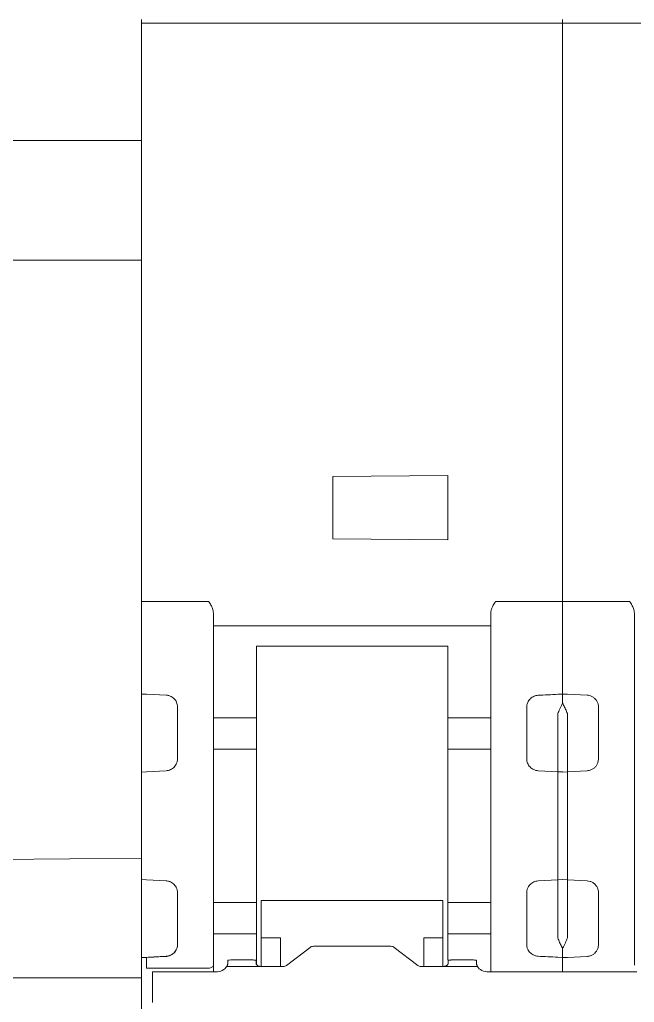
# Model space of a CAD drawing. Header units: millimetres. Extents: x 1359 to 3577, y 1336 to 3557.
# Drawn here: x 1650.27 to 1675.97, y 2748.05 to 2789.13 of the extents above; entities that cross this region are included whole.
import ezdxf

# ---------------------------------------------------------------- set-up
doc = ezdxf.new("R2010")
doc.units = ezdxf.units.MM
doc.layers.add('000-PI-Oprema', color=30, linetype='Continuous', lineweight=5)
doc.layers.add('002-PI-Kabelska kanalica', color=150, linetype='Continuous')

msp = doc.modelspace()

# ---------------------------------------------------------------- linework, layer by layer
at = {"layer": '000-PI-Oprema', "color": 0, "lineweight": 0}
for p, q in [((1655.371, 2764.814), (1655.371, 2789.131)), ((1672.971, 2789.131), (1672.971, 2788.981)), ((1672.771, 2788.981), (1655.371, 2788.981)), ((1672.971, 2788.981), (1672.771, 2788.981)), ((1690.371, 2788.981), (1672.971, 2788.986)), ((1672.971, 2788.981), (1672.971, 2764.814)), ((1655.366, 2784.076), (1655.371, 2784.081)), ((1655.371, 2782.531), (1655.366, 2782.531)), ((1655.371, 2781.931), (1655.366, 2781.936)), ((1655.371, 2774.829), (1655.369, 2774.834)), ((1655.366, 2773.195), (1655.371, 2773.181)), ((1663.371, 2770.031), (1668.171, 2770.073)), ((1663.371, 2767.431), (1663.371, 2770.031)), ((1668.171, 2770.073), (1668.171, 2767.389)), ((1668.171, 2767.389), (1663.371, 2767.431)), ((1655.571, 2764.814), (1655.371, 2764.814)), ((1655.571, 2764.814), (1658.171, 2764.814)), ((1670.171, 2764.814), (1672.771, 2764.814)), ((1672.971, 2764.814), (1672.771, 2764.814)), ((1672.971, 2764.814), (1672.971, 2763.572)), ((1673.171, 2764.814), (1672.971, 2764.814)), ((1673.171, 2764.814), (1675.771, 2764.814)), ((1658.371, 2763.783), (1669.971, 2763.783)), ((1672.971, 2763.572), (1672.971, 2760.939)), ((1660.171, 2762.937), (1668.171, 2762.937)), ((1655.417, 2760.938), (1655.389, 2760.939)), ((1655.571, 2760.933), (1655.417, 2760.938)), ((1656.397, 2760.892), (1655.571, 2760.935)), ((1655.571, 2760.933), (1655.571, 2760.935)), ((1656.397, 2760.886), (1656.397, 2760.892)), ((1672.771, 2760.928), (1672.952, 2760.937)), ((1673.017, 2760.938), (1672.989, 2760.939)), ((1673.171, 2760.933), (1673.017, 2760.938)), ((1673.997, 2760.892), (1673.171, 2760.935)), ((1673.997, 2760.892), (1673.997, 2760.886)), ((1655.371, 2757.679), (1655.371, 2760.556)), ((1658.371, 2759.948), (1660.171, 2759.948)), ((1669.971, 2759.948), (1668.171, 2759.948)), ((1672.771, 2760.119), (1672.771, 2757.692)), ((1673.171, 2757.69), (1673.171, 2760.121)), ((1658.371, 2758.637), (1660.171, 2758.637)), ((1668.171, 2758.637), (1669.971, 2758.637)), ((1655.371, 2757.679), (1655.571, 2757.69)), ((1655.571, 2757.69), (1656.397, 2757.733)), ((1672.771, 2757.692), (1671.945, 2757.735)), ((1672.771, 2757.692), (1672.971, 2757.681)), ((1673.171, 2757.69), (1672.971, 2757.679)), ((1673.997, 2757.733), (1673.171, 2757.69)), ((1655.571, 2753.173), (1655.371, 2753.183)), ((1655.371, 2752.131), (1655.371, 2753.183)), ((1656.397, 2753.129), (1655.571, 2753.173)), ((1671.945, 2753.128), (1672.771, 2753.171)), ((1672.971, 2753.181), (1672.771, 2753.171)), ((1672.771, 2753.171), (1672.771, 2750.743)), ((1672.971, 2753.183), (1673.171, 2753.173)), ((1673.171, 2753.173), (1673.997, 2753.129)), ((1673.171, 2750.741), (1673.171, 2753.173)), ((1658.371, 2752.225), (1660.171, 2752.225)), ((1660.371, 2752.302), (1660.371, 2750.751)), ((1667.971, 2752.302), (1660.371, 2752.302)), ((1667.971, 2750.751), (1667.971, 2752.302)), ((1669.971, 2752.225), (1668.171, 2752.225)), ((1660.171, 2750.915), (1658.371, 2750.915)), ((1660.171, 2749.631), (1660.171, 2750.915)), ((1668.171, 2749.824), (1668.171, 2750.915)), ((1668.171, 2750.915), (1669.971, 2750.915)), ((1661.171, 2750.751), (1660.371, 2750.751)), ((1660.371, 2749.549), (1660.371, 2750.751)), ((1661.171, 2749.549), (1661.171, 2750.751)), ((1667.971, 2750.751), (1667.171, 2750.751)), ((1667.171, 2749.549), (1667.171, 2750.751)), ((1667.971, 2750.751), (1667.971, 2749.549)), ((1661.43, 2749.594), (1662.413, 2750.347)), ((1662.554, 2750.392), (1665.788, 2750.392)), ((1665.93, 2750.347), (1666.913, 2749.594)), ((1655.389, 2749.923), (1656.397, 2749.976)), ((1655.571, 2749.927), (1655.571, 2749.929)), ((1656.397, 2749.97), (1656.397, 2749.976)), ((1658.371, 2749.602), (1658.371, 2749.319)), ((1658.971, 2749.726), (1658.971, 2749.804)), ((1659.954, 2749.822), (1659.171, 2749.822)), ((1660.154, 2749.804), (1660.154, 2749.726)), ((1668.188, 2749.804), (1668.188, 2749.726)), ((1669.172, 2749.822), (1668.388, 2749.822)), ((1669.372, 2749.804), (1669.372, 2749.726)), ((1669.971, 2749.331), (1669.971, 2749.754)), ((1672.952, 2749.925), (1672.771, 2749.935)), ((1672.971, 2749.924), (1672.971, 2749.319)), ((1673.017, 2749.924), (1673.171, 2749.929)), ((1673.171, 2749.927), (1673.997, 2749.97)), ((1673.171, 2749.929), (1673.171, 2749.927)), ((1658.171, 2749.479), (1655.571, 2749.479)), ((1655.821, 2748.707), (1655.821, 2749.319)), ((1655.821, 2749.319), (1658.471, 2749.319)), ((1660.354, 2749.549), (1658.929, 2749.549)), ((1660.354, 2749.549), (1661.288, 2749.549)), ((1667.054, 2749.549), (1667.988, 2749.549)), ((1669.413, 2749.549), (1667.988, 2749.549)), ((1669.872, 2749.319), (1676.071, 2749.319))]:
    msp.add_line(p, q, dxfattribs=at)
at = {"layer": '000-PI-Oprema', "color": 0, "lineweight": 0, "flags": 128}
msp.add_lwpolyline([(1658.371, 2749.602), (1658.367, 2749.578), (1658.356, 2749.555), (1658.338, 2749.534), (1658.313, 2749.515), (1658.282, 2749.5), (1658.248, 2749.489), (1658.21, 2749.482), (1658.171, 2749.479)], dxfattribs=at)
at = {"layer": '000-PI-Oprema', "color": 0, "lineweight": 0}
for points, knots in [([(1672.971, 2789.081), (1672.971, 2789.077), (1672.971, 2789.071), (1672.971, 2789.003), (1672.971, 2788.986)], [0, 0, 0, 0, 0.751055, 1, 1, 1, 1]), ([(1655.371, 2763.572), (1655.371, 2763.586), (1655.371, 2763.612), (1655.371, 2763.659), (1655.371, 2763.712), (1655.371, 2763.792), (1655.371, 2763.907), (1655.371, 2764.067), (1655.371, 2764.243), (1655.371, 2764.43), (1655.371, 2764.621), (1655.371, 2764.75), (1655.371, 2764.814)], [0, 0, 0, 0, 0.061391, 0.122427, 0.18342, 0.24468, 0.372209, 0.500076, 0.627605, 0.755472, 0.877481, 1, 1, 1, 1]), ([(1658.171, 2764.814), (1658.205, 2764.761), (1658.252, 2764.687), (1658.303, 2764.588), (1658.337, 2764.51), (1658.364, 2764.423), (1658.369, 2764.356), (1658.371, 2764.324)], [0, 0, 0, 0, 0.350015, 0.493309, 0.624855, 0.821183, 1, 1, 1, 1]), ([(1669.971, 2764.324), (1669.972, 2764.345), (1669.974, 2764.389), (1669.989, 2764.455), (1670.01, 2764.521), (1670.04, 2764.588), (1670.091, 2764.687), (1670.138, 2764.762), (1670.171, 2764.814)], [0, 0, 0, 0, 0.117446, 0.242847, 0.378002, 0.506391, 0.652474, 1, 1, 1, 1]), ([(1675.771, 2764.814), (1675.805, 2764.761), (1675.852, 2764.687), (1675.903, 2764.587), (1675.937, 2764.51), (1675.964, 2764.423), (1675.969, 2764.356), (1675.971, 2764.324)], [0, 0, 0, 0, 0.350596, 0.493868, 0.625405, 0.821427, 1, 1, 1, 1]), ([(1658.371, 2764.17), (1658.371, 2764.13), (1658.371, 2764.049), (1658.371, 2763.918), (1658.371, 2763.778), (1658.371, 2763.631), (1658.371, 2763.475), (1658.371, 2763.31), (1658.371, 2763.138), (1658.371, 2762.897), (1658.371, 2762.578), (1658.371, 2762.167), (1658.371, 2761.73), (1658.371, 2761.417), (1658.371, 2761.26)], [0, 0, 0, 0, 0.062736, 0.125281, 0.187695, 0.250043, 0.312387, 0.374792, 0.437318, 0.500031, 0.625212, 0.749931, 0.874692, 1, 1, 1, 1]), ([(1669.971, 2764.17), (1669.971, 2764.18), (1669.971, 2764.199), (1669.971, 2764.235), (1669.971, 2764.277), (1669.971, 2764.308), (1669.971, 2764.324)], [0, 0, 0, 0, 0.251193, 0.5, 0.748807, 1, 1, 1, 1]), ([(1669.971, 2761.108), (1669.971, 2761.192), (1669.971, 2761.358), (1669.971, 2761.6), (1669.971, 2761.835), (1669.971, 2762.062), (1669.971, 2762.282), (1669.971, 2762.495), (1669.971, 2762.701), (1669.971, 2762.965), (1669.971, 2763.274), (1669.971, 2763.61), (1669.971, 2763.914), (1669.971, 2764.085), (1669.971, 2764.17)], [0, 0, 0, 0, 0.062754, 0.125301, 0.187708, 0.250043, 0.312375, 0.374772, 0.437302, 0.500033, 0.625237, 0.749935, 0.874674, 1, 1, 1, 1]), ([(1675.971, 2764.324), (1675.971, 2764.308), (1675.971, 2764.277), (1675.971, 2764.235), (1675.971, 2764.199), (1675.971, 2764.18), (1675.971, 2764.17)], [0, 0, 0, 0, 0.251193, 0.5, 0.748807, 1, 1, 1, 1]), ([(1675.971, 2764.17), (1675.971, 2764.13), (1675.971, 2764.049), (1675.971, 2763.918), (1675.971, 2763.778), (1675.971, 2763.631), (1675.971, 2763.475), (1675.971, 2763.31), (1675.971, 2763.138), (1675.971, 2762.897), (1675.971, 2762.578), (1675.971, 2762.167), (1675.971, 2761.73), (1675.971, 2761.417), (1675.971, 2761.26)], [0, 0, 0, 0, 0.062736, 0.125281, 0.187695, 0.250043, 0.312387, 0.374792, 0.437318, 0.500031, 0.625212, 0.749931, 0.874692, 1, 1, 1, 1]), ([(1655.371, 2760.939), (1655.371, 2761.01), (1655.371, 2761.153), (1655.371, 2761.359), (1655.371, 2761.56), (1655.371, 2761.755), (1655.371, 2761.943), (1655.371, 2762.126), (1655.371, 2762.302), (1655.371, 2762.529), (1655.371, 2762.795), (1655.371, 2763.085), (1655.371, 2763.348), (1655.371, 2763.497), (1655.371, 2763.572)], [0, 0, 0, 0, 0.062728, 0.125271, 0.18769, 0.250045, 0.312396, 0.374804, 0.437328, 0.500029, 0.625194, 0.749922, 0.874696, 1, 1, 1, 1]), ([(1660.171, 2762.937), (1660.171, 2762.896), (1660.171, 2762.813), (1660.171, 2762.695), (1660.171, 2762.582), (1660.171, 2762.439), (1660.171, 2762.274), (1660.171, 2762.166), (1660.171, 2762.113)], [0, 0, 0, 0, 0.125424, 0.250193, 0.374902, 0.500146, 0.749703, 1, 1, 1, 1]), ([(1668.171, 2762.113), (1668.171, 2762.139), (1668.171, 2762.191), (1668.171, 2762.279), (1668.171, 2762.373), (1668.171, 2762.508), (1668.171, 2762.692), (1668.171, 2762.855), (1668.171, 2762.937)], [0, 0, 0, 0, 0.125424, 0.250193, 0.374902, 0.500146, 0.749703, 1, 1, 1, 1]), ([(1668.171, 2759.948), (1668.171, 2760.019), (1668.171, 2760.161), (1668.171, 2760.367), (1668.171, 2760.568), (1668.171, 2760.764), (1668.171, 2760.954), (1668.171, 2761.2), (1668.171, 2761.492), (1668.171, 2761.819), (1668.171, 2762.015), (1668.171, 2762.113)], [0, 0, 0, 0, 0.083508, 0.166833, 0.25006, 0.333277, 0.416572, 0.500032, 0.666688, 0.83311, 1, 1, 1, 1]), ([(1658.371, 2761.26), (1658.371, 2761.196), (1658.371, 2761.069), (1658.371, 2760.87), (1658.371, 2760.668), (1658.371, 2760.46), (1658.371, 2760.248), (1658.371, 2760.031), (1658.371, 2759.809), (1658.371, 2759.658), (1658.371, 2759.583)], [0, 0, 0, 0, 0.12575, 0.250858, 0.375537, 0.5, 0.624463, 0.749142, 0.87425, 1, 1, 1, 1]), ([(1669.971, 2759.715), (1669.971, 2759.786), (1669.971, 2759.928), (1669.971, 2760.136), (1669.971, 2760.34), (1669.971, 2760.539), (1669.971, 2760.734), (1669.971, 2760.924), (1669.971, 2761.047), (1669.971, 2761.108)], [0, 0, 0, 0, 0.143512, 0.28637, 0.428834, 0.571166, 0.71363, 0.856488, 1, 1, 1, 1]), ([(1675.971, 2761.26), (1675.971, 2761.196), (1675.971, 2761.069), (1675.971, 2760.87), (1675.971, 2760.668), (1675.971, 2760.46), (1675.971, 2760.248), (1675.971, 2760.031), (1675.971, 2759.809), (1675.971, 2759.658), (1675.971, 2759.583)], [0, 0, 0, 0, 0.12575, 0.250858, 0.375537, 0.5, 0.624463, 0.749142, 0.87425, 1, 1, 1, 1]), ([(1656.397, 2760.892), (1656.417, 2760.89), (1656.456, 2760.887), (1656.512, 2760.874), (1656.578, 2760.85), (1656.65, 2760.811), (1656.724, 2760.752), (1656.787, 2760.678), (1656.834, 2760.591), (1656.865, 2760.495), (1656.869, 2760.428), (1656.871, 2760.394)], [0, 0, 0, 0, 0.071618, 0.143308, 0.216363, 0.334035, 0.455285, 0.587191, 0.721903, 0.860899, 1, 1, 1, 1]), ([(1671.471, 2760.385), (1671.472, 2760.408), (1671.474, 2760.453), (1671.488, 2760.519), (1671.514, 2760.593), (1671.557, 2760.671), (1671.619, 2760.745), (1671.693, 2760.804), (1671.774, 2760.847), (1671.858, 2760.876), (1671.916, 2760.882), (1671.945, 2760.885)], [0, 0, 0, 0, 0.093221, 0.185813, 0.279137, 0.41434, 0.546905, 0.668022, 0.785627, 0.893606, 1, 1, 1, 1]), ([(1674.471, 2760.394), (1674.47, 2760.417), (1674.469, 2760.462), (1674.454, 2760.528), (1674.429, 2760.601), (1674.386, 2760.678), (1674.317, 2760.76), (1674.225, 2760.829), (1674.113, 2760.878), (1674.035, 2760.888), (1673.997, 2760.892)], [0, 0, 0, 0, 0.092601, 0.18543, 0.278489, 0.413813, 0.545287, 0.709927, 0.860804, 1, 1, 1, 1]), ([(1672.771, 2760.119), (1672.784, 2760.151), (1672.811, 2760.22), (1672.857, 2760.326), (1672.911, 2760.442), (1672.95, 2760.516), (1672.971, 2760.555)], [0, 0, 0, 0, 0.193415, 0.424448, 0.693252, 1, 1, 1, 1]), ([(1673.171, 2760.121), (1673.159, 2760.153), (1673.134, 2760.216), (1673.095, 2760.307), (1673.055, 2760.394), (1673.013, 2760.478), (1672.985, 2760.53), (1672.971, 2760.556)], [0, 0, 0, 0, 0.194202, 0.390464, 0.589612, 0.792498, 1, 1, 1, 1]), ([(1660.171, 2759.948), (1660.171, 2759.899), (1660.171, 2759.801), (1660.171, 2759.585), (1660.171, 2759.346), (1660.171, 2759.101), (1660.171, 2758.881), (1660.171, 2758.716), (1660.171, 2758.66), (1660.171, 2758.637)], [0, 0, 0, 0, 0.150243, 0.300485, 0.450729, 0.600973, 0.751216, 0.901461, 1, 1, 1, 1]), ([(1668.171, 2759.948), (1668.171, 2759.899), (1668.171, 2759.801), (1668.171, 2759.585), (1668.171, 2759.346), (1668.171, 2759.101), (1668.171, 2758.881), (1668.171, 2758.716), (1668.171, 2758.66), (1668.171, 2758.637)], [0, 0, 0, 0, 0.150243, 0.300485, 0.450729, 0.600973, 0.751216, 0.901461, 1, 1, 1, 1]), ([(1656.871, 2758.232), (1656.871, 2758.352), (1656.871, 2758.591), (1656.871, 2758.946), (1656.871, 2759.299), (1656.871, 2759.531), (1656.871, 2759.647)], [0, 0, 0, 0, 0.2501, 0.5, 0.7499, 1, 1, 1, 1]), ([(1658.371, 2759.583), (1658.371, 2759.472), (1658.371, 2759.25), (1658.371, 2758.915), (1658.371, 2758.577), (1658.371, 2758.237), (1658.371, 2757.895), (1658.371, 2757.316), (1658.371, 2756.496), (1658.371, 2755.431), (1658.371, 2754.367), (1658.371, 2753.431), (1658.371, 2752.625), (1658.371, 2751.946), (1658.371, 2751.502), (1658.371, 2751.28)], [0, 0, 0, 0, 0.041447, 0.082829, 0.124176, 0.16552, 0.206891, 0.248321, 0.374134, 0.500011, 0.625824, 0.751702, 0.834467, 0.91715, 1, 1, 1, 1]), ([(1669.971, 2751.148), (1669.971, 2751.262), (1669.971, 2751.49), (1669.971, 2751.835), (1669.971, 2752.183), (1669.971, 2752.533), (1669.971, 2752.887), (1669.971, 2753.484), (1669.971, 2754.331), (1669.971, 2755.431), (1669.971, 2756.531), (1669.971, 2757.498), (1669.971, 2758.33), (1669.971, 2759.03), (1669.971, 2759.486), (1669.971, 2759.715)], [0, 0, 0, 0, 0.041431, 0.082793, 0.124119, 0.165441, 0.206793, 0.248207, 0.374079, 0.500012, 0.625883, 0.751817, 0.834548, 0.917188, 1, 1, 1, 1]), ([(1675.971, 2759.583), (1675.971, 2759.472), (1675.971, 2759.25), (1675.971, 2758.915), (1675.971, 2758.577), (1675.971, 2758.237), (1675.971, 2757.895), (1675.971, 2757.316), (1675.971, 2756.496), (1675.971, 2755.431), (1675.971, 2754.367), (1675.971, 2753.431), (1675.971, 2752.625), (1675.971, 2751.946), (1675.971, 2751.502), (1675.971, 2751.28)], [0, 0, 0, 0, 0.041447, 0.082829, 0.124176, 0.16552, 0.206891, 0.248321, 0.374134, 0.500011, 0.625824, 0.751702, 0.834467, 0.91715, 1, 1, 1, 1]), ([(1660.171, 2758.637), (1660.171, 2758.554), (1660.171, 2758.387), (1660.171, 2758.132), (1660.171, 2757.875), (1660.171, 2757.615), (1660.171, 2757.352), (1660.171, 2756.905), (1660.171, 2756.265), (1660.171, 2755.431), (1660.171, 2754.598), (1660.171, 2753.869), (1660.171, 2753.247), (1660.171, 2752.728), (1660.171, 2752.393), (1660.171, 2752.225)], [0, 0, 0, 0, 0.041319, 0.082538, 0.123706, 0.164869, 0.206076, 0.247373, 0.373654, 0.500018, 0.626299, 0.752662, 0.835118, 0.917437, 1, 1, 1, 1]), ([(1668.171, 2758.637), (1668.171, 2757.63), (1668.171, 2756.531), (1668.171, 2754.332), (1668.171, 2753.233), (1668.171, 2752.225)], [0, 0, 0, 0, 0.5, 0.5, 1, 1, 1, 1]), ([(1656.871, 2758.232), (1656.871, 2758.211), (1656.869, 2758.169), (1656.856, 2758.106), (1656.833, 2758.035), (1656.794, 2757.96), (1656.735, 2757.885), (1656.663, 2757.822), (1656.581, 2757.775), (1656.491, 2757.743), (1656.429, 2757.736), (1656.397, 2757.733)], [0, 0, 0, 0, 0.085507, 0.170147, 0.255273, 0.381189, 0.506725, 0.630753, 0.754527, 0.877113, 1, 1, 1, 1]), ([(1671.945, 2757.735), (1671.924, 2757.737), (1671.882, 2757.74), (1671.821, 2757.756), (1671.753, 2757.782), (1671.68, 2757.824), (1671.608, 2757.887), (1671.549, 2757.961), (1671.505, 2758.046), (1671.476, 2758.138), (1671.473, 2758.202), (1671.471, 2758.234)], [0, 0, 0, 0, 0.082209, 0.16366, 0.245689, 0.369303, 0.493372, 0.618767, 0.744744, 0.872104, 1, 1, 1, 1]), ([(1673.997, 2757.733), (1674.018, 2757.735), (1674.059, 2757.739), (1674.12, 2757.754), (1674.178, 2757.776), (1674.234, 2757.806), (1674.286, 2757.842), (1674.345, 2757.897), (1674.407, 2757.978), (1674.46, 2758.095), (1674.467, 2758.185), (1674.471, 2758.232)], [0, 0, 0, 0, 0.080411, 0.161533, 0.243405, 0.326066, 0.409552, 0.493901, 0.642123, 0.810797, 1, 1, 1, 1]), ([(1655.371, 2753.183), (1655.371, 2753.289), (1655.371, 2753.502), (1655.371, 2753.821), (1655.371, 2754.142), (1655.371, 2754.463), (1655.371, 2754.785), (1655.371, 2755.108), (1655.371, 2755.512), (1655.371, 2755.997), (1655.371, 2756.56), (1655.371, 2757.122), (1655.371, 2757.493), (1655.371, 2757.679)], [0, 0, 0, 0, 0.071572, 0.143012, 0.214372, 0.285701, 0.357051, 0.428472, 0.500015, 0.625079, 0.749917, 0.8748, 1, 1, 1, 1]), ([(1672.771, 2757.692), (1672.771, 2757.585), (1672.771, 2757.371), (1672.771, 2757.049), (1672.771, 2756.727), (1672.771, 2756.404), (1672.771, 2756.08), (1672.771, 2755.756), (1672.771, 2755.35), (1672.771, 2754.863), (1672.771, 2754.297), (1672.771, 2753.732), (1672.771, 2753.358), (1672.771, 2753.171)], [0, 0, 0, 0, 0.071556, 0.142997, 0.214365, 0.285706, 0.357065, 0.428486, 0.500013, 0.625062, 0.749916, 0.874816, 1, 1, 1, 1]), ([(1656.397, 2753.129), (1656.418, 2753.128), (1656.46, 2753.124), (1656.521, 2753.108), (1656.59, 2753.082), (1656.663, 2753.04), (1656.735, 2752.978), (1656.794, 2752.903), (1656.838, 2752.818), (1656.866, 2752.726), (1656.87, 2752.662), (1656.871, 2752.63)], [0, 0, 0, 0, 0.082205, 0.163652, 0.245679, 0.369354, 0.493482, 0.618917, 0.744935, 0.872201, 1, 1, 1, 1]), ([(1671.471, 2752.628), (1671.472, 2752.65), (1671.474, 2752.692), (1671.486, 2752.755), (1671.51, 2752.826), (1671.549, 2752.901), (1671.608, 2752.976), (1671.68, 2753.038), (1671.762, 2753.085), (1671.851, 2753.118), (1671.914, 2753.124), (1671.945, 2753.128)], [0, 0, 0, 0, 0.085573, 0.170275, 0.255463, 0.381339, 0.506835, 0.630803, 0.754517, 0.877108, 1, 1, 1, 1]), ([(1674.471, 2752.63), (1674.47, 2752.654), (1674.468, 2752.702), (1674.453, 2752.77), (1674.431, 2752.831), (1674.402, 2752.886), (1674.369, 2752.934), (1674.317, 2752.995), (1674.237, 2753.06), (1674.121, 2753.114), (1674.039, 2753.124), (1673.997, 2753.129)], [0, 0, 0, 0, 0.097376, 0.189595, 0.276665, 0.358598, 0.435408, 0.507112, 0.674555, 0.83875, 1, 1, 1, 1]), ([(1656.871, 2751.215), (1656.871, 2751.331), (1656.871, 2751.564), (1656.871, 2751.917), (1656.871, 2752.272), (1656.871, 2752.511), (1656.871, 2752.63)], [0, 0, 0, 0, 0.2501, 0.5, 0.7499, 1, 1, 1, 1]), ([(1655.371, 2750.306), (1655.371, 2750.306), (1655.371, 2750.633), (1655.371, 2751.016), (1655.371, 2751.505), (1655.371, 2751.859), (1655.371, 2752.088), (1655.371, 2752.117), (1655.371, 2752.131)], [0, 0, 0, 0, 0.008736, 0.206989, 0.405242, 0.603494, 0.801747, 1, 1, 1, 1]), ([(1660.171, 2752.225), (1660.171, 2752.203), (1660.171, 2752.147), (1660.171, 2751.982), (1660.171, 2751.762), (1660.171, 2751.517), (1660.171, 2751.277), (1660.171, 2751.061), (1660.171, 2750.964), (1660.171, 2750.915)], [0, 0, 0, 0, 0.098539, 0.248784, 0.399027, 0.54927, 0.699515, 0.849757, 1, 1, 1, 1]), ([(1668.171, 2752.225), (1668.171, 2752.203), (1668.171, 2752.147), (1668.171, 2751.982), (1668.171, 2751.762), (1668.171, 2751.517), (1668.171, 2751.277), (1668.171, 2751.061), (1668.171, 2750.964), (1668.171, 2750.915)], [0, 0, 0, 0, 0.098539, 0.248784, 0.399027, 0.54927, 0.699515, 0.849757, 1, 1, 1, 1]), ([(1658.371, 2751.28), (1658.371, 2751.204), (1658.371, 2751.053), (1658.371, 2750.832), (1658.371, 2750.615), (1658.371, 2750.403), (1658.371, 2750.195), (1658.371, 2749.992), (1658.371, 2749.794), (1658.371, 2749.666), (1658.371, 2749.602)], [0, 0, 0, 0, 0.12575, 0.250858, 0.375537, 0.5, 0.624463, 0.749142, 0.87425, 1, 1, 1, 1]), ([(1675.971, 2751.28), (1675.971, 2751.204), (1675.971, 2751.053), (1675.971, 2750.832), (1675.971, 2750.615), (1675.971, 2750.403), (1675.971, 2750.195), (1675.971, 2749.992), (1675.971, 2749.794), (1675.971, 2749.666), (1675.971, 2749.602)], [0, 0, 0, 0, 0.12575, 0.250858, 0.375537, 0.5, 0.624463, 0.749142, 0.87425, 1, 1, 1, 1]), ([(1656.871, 2750.468), (1656.871, 2750.529), (1656.871, 2750.65), (1656.871, 2750.836), (1656.871, 2751.024), (1656.871, 2751.151), (1656.871, 2751.215)], [0, 0, 0, 0, 0.25014, 0.5, 0.74986, 1, 1, 1, 1]), ([(1669.971, 2749.754), (1669.971, 2749.816), (1669.971, 2749.938), (1669.971, 2750.128), (1669.971, 2750.323), (1669.971, 2750.522), (1669.971, 2750.726), (1669.971, 2750.934), (1669.971, 2751.077), (1669.971, 2751.148)], [0, 0, 0, 0, 0.143512, 0.28637, 0.428834, 0.571166, 0.71363, 0.856488, 1, 1, 1, 1]), ([(1656.397, 2749.976), (1656.439, 2749.978), (1656.485, 2749.986), (1656.585, 2750.02), (1656.638, 2750.047), (1656.738, 2750.129), (1656.784, 2750.184), (1656.852, 2750.318), (1656.871, 2750.396), (1656.871, 2750.475)], [0, 0, 0, 0, 0.25, 0.25, 0.5, 0.5, 0.75, 0.75, 1, 1, 1, 1]), ([(1656.397, 2749.97), (1656.416, 2749.972), (1656.454, 2749.975), (1656.51, 2749.988), (1656.566, 2750.008), (1656.62, 2750.034), (1656.673, 2750.069), (1656.73, 2750.118), (1656.793, 2750.192), (1656.84, 2750.285), (1656.867, 2750.382), (1656.87, 2750.439), (1656.871, 2750.468)], [0, 0, 0, 0, 0.068374, 0.139377, 0.213319, 0.290477, 0.371094, 0.455382, 0.587277, 0.761474, 0.880592, 1, 1, 1, 1]), ([(1671.945, 2749.978), (1671.926, 2749.98), (1671.887, 2749.983), (1671.831, 2749.996), (1671.765, 2750.02), (1671.693, 2750.058), (1671.619, 2750.118), (1671.556, 2750.192), (1671.509, 2750.279), (1671.477, 2750.376), (1671.473, 2750.443), (1671.471, 2750.477)], [0, 0, 0, 0, 0.070996, 0.142095, 0.214573, 0.332083, 0.453298, 0.585758, 0.72107, 0.860537, 1, 1, 1, 1]), ([(1672.771, 2750.743), (1672.784, 2750.712), (1672.809, 2750.648), (1672.848, 2750.557), (1672.888, 2750.47), (1672.929, 2750.386), (1672.957, 2750.334), (1672.971, 2750.308)], [0, 0, 0, 0, 0.1942, 0.390457, 0.5896, 0.792488, 1, 1, 1, 1]), ([(1673.171, 2750.741), (1673.159, 2750.71), (1673.131, 2750.641), (1673.085, 2750.535), (1673.031, 2750.419), (1672.992, 2750.345), (1672.971, 2750.306)], [0, 0, 0, 0, 0.193384, 0.424408, 0.693222, 1, 1, 1, 1]), ([(1673.997, 2749.97), (1674.016, 2749.972), (1674.054, 2749.975), (1674.11, 2749.988), (1674.166, 2750.008), (1674.22, 2750.034), (1674.273, 2750.069), (1674.33, 2750.118), (1674.393, 2750.192), (1674.44, 2750.285), (1674.467, 2750.382), (1674.47, 2750.439), (1674.471, 2750.468)], [0, 0, 0, 0, 0.068374, 0.139376, 0.213318, 0.290476, 0.371092, 0.45538, 0.587276, 0.76147, 0.88059, 1, 1, 1, 1]), ([(1655.371, 2747.29), (1655.371, 2747.327), (1655.371, 2747.4), (1655.371, 2747.52), (1655.371, 2747.647), (1655.371, 2747.781), (1655.371, 2747.922), (1655.371, 2748.071), (1655.371, 2748.227), (1655.371, 2748.445), (1655.371, 2748.733), (1655.371, 2749.105), (1655.371, 2749.5), (1655.371, 2749.782), (1655.371, 2749.924)], [0, 0, 0, 0, 0.062728, 0.125271, 0.18769, 0.250045, 0.312396, 0.374804, 0.437328, 0.500029, 0.625194, 0.749922, 0.874696, 1, 1, 1, 1]), ([(1655.571, 2749.929), (1655.545, 2749.928), (1655.492, 2749.927), (1655.442, 2749.925), (1655.417, 2749.924)], [0, 0, 0, 0, 0.508632, 1, 1, 1, 1]), ([(1658.971, 2749.676), (1658.971, 2749.667), (1658.97, 2749.65), (1658.961, 2749.619), (1658.949, 2749.586), (1658.936, 2749.561), (1658.929, 2749.549)], [0, 0, 0, 0, 0.256458, 0.506841, 0.753776, 1, 1, 1, 1]), ([(1658.971, 2749.804), (1658.971, 2749.809), (1658.993, 2749.814), (1659.067, 2749.82), (1659.119, 2749.822), (1659.171, 2749.822)], [0, 0, 0, 0, 0.5, 0.5, 1, 1, 1, 1]), ([(1658.971, 2749.676), (1658.971, 2749.684), (1658.971, 2749.701), (1658.971, 2749.718), (1658.971, 2749.723), (1658.971, 2749.726)], [0, 0, 0, 0, 0.334189, 0.665811, 1, 1, 1, 1]), ([(1660.154, 2749.804), (1660.154, 2749.806), (1660.152, 2749.808), (1660.14, 2749.811), (1660.122, 2749.814), (1660.089, 2749.818), (1660.033, 2749.821), (1659.981, 2749.822), (1659.954, 2749.822)], [0, 0, 0, 0, 0.128148, 0.251094, 0.373747, 0.501054, 0.748354, 1, 1, 1, 1]), ([(1660.154, 2749.676), (1660.155, 2749.67), (1660.156, 2749.658), (1660.167, 2749.636), (1660.184, 2749.614), (1660.214, 2749.59), (1660.268, 2749.558), (1660.321, 2749.553), (1660.354, 2749.549)], [0, 0, 0, 0, 0.121269, 0.244591, 0.370821, 0.500756, 0.692101, 1, 1, 1, 1]), ([(1667.988, 2749.549), (1668.003, 2749.55), (1668.03, 2749.551), (1668.067, 2749.56), (1668.095, 2749.572), (1668.116, 2749.583), (1668.147, 2749.603), (1668.181, 2749.637), (1668.186, 2749.663), (1668.188, 2749.676)], [0, 0, 0, 0, 0.138294, 0.257669, 0.358107, 0.439606, 0.502183, 0.756685, 1, 1, 1, 1]), ([(1668.388, 2749.822), (1668.375, 2749.822), (1668.349, 2749.822), (1668.311, 2749.821), (1668.276, 2749.819), (1668.237, 2749.816), (1668.196, 2749.811), (1668.191, 2749.807), (1668.188, 2749.804)], [0, 0, 0, 0, 0.128148, 0.251094, 0.373747, 0.501054, 0.748354, 1, 1, 1, 1]), ([(1669.372, 2749.804), (1669.371, 2749.806), (1669.369, 2749.808), (1669.358, 2749.811), (1669.339, 2749.814), (1669.306, 2749.818), (1669.251, 2749.821), (1669.198, 2749.822), (1669.172, 2749.822)], [0, 0, 0, 0, 0.128148, 0.251094, 0.373747, 0.501054, 0.748354, 1, 1, 1, 1]), ([(1669.372, 2749.726), (1669.372, 2749.723), (1669.372, 2749.718), (1669.372, 2749.701), (1669.372, 2749.684), (1669.372, 2749.676)], [0, 0, 0, 0, 0.334189, 0.665811, 1, 1, 1, 1]), ([(1669.413, 2749.549), (1669.407, 2749.561), (1669.394, 2749.586), (1669.381, 2749.619), (1669.373, 2749.65), (1669.372, 2749.667), (1669.372, 2749.676)], [0, 0, 0, 0, 0.246224, 0.493159, 0.743542, 1, 1, 1, 1]), ([(1658.471, 2749.319), (1658.568, 2749.319), (1658.664, 2749.342), (1658.826, 2749.423), (1658.891, 2749.481), (1658.929, 2749.549)], [0, 0, 0, 0, 0.5, 0.5, 1, 1, 1, 1]), ([(1669.413, 2749.549), (1669.452, 2749.481), (1669.517, 2749.423), (1669.679, 2749.342), (1669.775, 2749.319), (1669.872, 2749.319)], [0, 0, 0, 0, 0.5, 0.5, 1, 1, 1, 1])]:
    msp.add_open_spline(points, degree=3, knots=knots, dxfattribs=at)
for points in [[(1658.371, 2764.17), (1658.371, 2764.206), (1658.371, 2764.259), (1658.371, 2764.324)], [(1660.171, 2759.948), (1660.171, 2760.803), (1660.171, 2761.543), (1660.171, 2762.113)], [(1655.389, 2760.939), (1655.383, 2760.939), (1655.377, 2760.939), (1655.371, 2760.939)], [(1655.371, 2760.939), (1655.371, 2760.923), (1655.371, 2760.787), (1655.371, 2760.556)], [(1671.945, 2760.885), (1672.22, 2760.899), (1672.496, 2760.913), (1672.771, 2760.928)], [(1672.952, 2760.937), (1672.958, 2760.937), (1672.965, 2760.937), (1672.971, 2760.937)], [(1672.971, 2760.939), (1672.977, 2760.939), (1672.983, 2760.939), (1672.989, 2760.939)], [(1672.971, 2760.555), (1672.971, 2760.785), (1672.971, 2760.922), (1672.971, 2760.937)], [(1656.871, 2760.394), (1656.871, 2760.153), (1656.871, 2759.903), (1656.871, 2759.647)], [(1671.471, 2759.782), (1671.471, 2759.988), (1671.471, 2760.189), (1671.471, 2760.385)], [(1674.471, 2760.394), (1674.471, 2760.153), (1674.471, 2759.903), (1674.471, 2759.647)], [(1671.471, 2758.234), (1671.471, 2758.759), (1671.471, 2759.276), (1671.471, 2759.782)], [(1674.471, 2759.647), (1674.471, 2759.184), (1674.471, 2758.711), (1674.471, 2758.232)], [(1673.171, 2757.69), (1673.171, 2756.199), (1673.171, 2754.663), (1673.171, 2753.173)], [(1671.471, 2751.081), (1671.471, 2751.587), (1671.471, 2752.104), (1671.471, 2752.628)], [(1674.471, 2752.63), (1674.471, 2752.151), (1674.471, 2751.679), (1674.471, 2751.215)], [(1671.471, 2750.477), (1671.471, 2750.673), (1671.471, 2750.875), (1671.471, 2751.081)], [(1674.471, 2751.215), (1674.471, 2750.959), (1674.471, 2750.71), (1674.471, 2750.468)], [(1655.371, 2750.306), (1655.371, 2750.076), (1655.371, 2749.939), (1655.371, 2749.924)], [(1662.413, 2750.347), (1662.45, 2750.375), (1662.502, 2750.392), (1662.554, 2750.392)], [(1665.788, 2750.392), (1665.841, 2750.392), (1665.893, 2750.375), (1665.93, 2750.347)], [(1672.971, 2749.926), (1672.971, 2749.941), (1672.971, 2750.077), (1672.971, 2750.308)], [(1655.371, 2749.924), (1655.377, 2749.923), (1655.383, 2749.923), (1655.389, 2749.923)], [(1655.417, 2749.924), (1655.407, 2749.924), (1655.398, 2749.923), (1655.389, 2749.923)], [(1656.397, 2749.97), (1656.122, 2749.956), (1655.847, 2749.942), (1655.571, 2749.927)], [(1655.571, 2749.927), (1655.571, 2749.773), (1655.571, 2749.624), (1655.571, 2749.479)], [(1660.154, 2749.676), (1660.154, 2749.703), (1660.154, 2749.721), (1660.154, 2749.726)], [(1661.288, 2749.549), (1661.341, 2749.549), (1661.393, 2749.566), (1661.43, 2749.594)], [(1666.913, 2749.594), (1666.95, 2749.566), (1667.002, 2749.549), (1667.054, 2749.549)], [(1668.188, 2749.726), (1668.188, 2749.721), (1668.188, 2749.703), (1668.188, 2749.676)], [(1672.771, 2749.935), (1672.496, 2749.949), (1672.22, 2749.963), (1671.945, 2749.978)], [(1672.971, 2749.926), (1672.965, 2749.925), (1672.958, 2749.925), (1672.952, 2749.925)], [(1672.989, 2749.923), (1672.983, 2749.923), (1672.977, 2749.924), (1672.971, 2749.924)], [(1673.017, 2749.924), (1673.007, 2749.924), (1672.998, 2749.923), (1672.989, 2749.923)], [(1655.821, 2748.707), (1655.821, 2748.526), (1655.821, 2748.284), (1655.821, 2748.05)]]:
    msp.add_open_spline(points, degree=3, dxfattribs=at)
at = {"layer": '002-PI-Kabelska kanalica', "color": 0, "linetype": 'ByBlock', "lineweight": 0, "ltscale": 0.25}
for p, q in [((1645.371, 2784.076), (1655.366, 2784.076)), ((1645.371, 2779.076), (1655.366, 2779.076)), ((1645.371, 2753.987), (1655.366, 2754.076)), ((1645.371, 2749.076), (1655.366, 2749.076))]:
    msp.add_line(p, q, dxfattribs=at)

doc.saveas('drawing.dxf')
